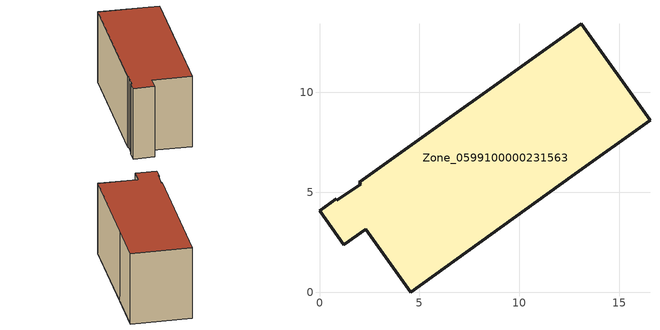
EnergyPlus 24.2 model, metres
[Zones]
Zone_0599100000231563
 floor ground (C_G): 0,4.07 0.83,4.66 0.87,4.6 2.06,5.4 2,5.5 13.09,13.42 16.54,8.6 12.63,5.81 4.56,0 2.31,3.15 1.22,2.36 z0
 wall outside (C_F): 1.22,2.36 2.31,3.15 4.56,0 12.63,5.81 16.54,8.6 13.09,13.42 2,5.5 2.06,5.4 0.87,4.6 0.83,4.66 0,4.07 1.22,2.36 z0:7.45
 roof outside (C_R): 0.83,4.66 0,4.07 1.22,2.36 2.31,3.15 4.56,0 12.63,5.81 16.54,8.6 13.09,13.42 2,5.5 2.06,5.4 0.87,4.6 z7.45
[BUILDING]
Pand.0599100000231563: North Axis=0; Terrain=City; Loads Convergence Tolerance Value=0.04; Temperature Convergence Tolerance Value=0.4; Solar Distribution=FullExterior; Maximum Number of Warmup Days=25; Minimum Number of Warmup Days=1
[Site:Location]
Rotterdam.The.Hague.AP_ZH_NLD Design_Conditions: Latitude=51.96; Longitude=4.45; Time Zone=1; Elevation=-4.5
[SITE:GROUNDTEMPERATURE:BUILDINGSURFACE]
18, 18, 18, 18, 18, 18, 18, 18, 18, 18, 18, 18
[MATERIAL] Thermal Absorptance=0.9; Solar Absorptance=0.7; Visible Absorptance=0.7
Name | Roughness | Thickness | Conductivity | Density | Specific Heat
G.TC.1975-1991 | MediumSmooth | 0.15 | 0.288461 | 540 | 1210
F.TC.1975-1991 | Rough | 0.3 | 0.230769 | 1920 | 840
R.TC.1975-1991 | MediumRough | 0.2 | 0.153846 | 1500 | 1000
[CONSTRUCTION]
C_G: G.TC.1975-1991
C_F: F.TC.1975-1991
C_R: R.TC.1975-1991
[ZONE]
Zone_0599100000231563: Type=1; Multiplier=1; Ceiling Height=Autocalculate; Volume=Autocalculate; Floor Area=autocalculate; Part of Total Floor Area=Yes
[ZONEINFILTRATION:DESIGNFLOWRATE]
Infil_Zone_0599100000231563: Zone or ZoneList or Space or SpaceList=Zone_0599100000231563; Schedule=AlwaysOn; Design Flow Rate Calculation Method=Flow/Area; Flow Rate per Floor Area=0.003; Constant Term Coefficient=1; Temperature Term Coefficient=0; Velocity Term Coefficient=0; Velocity Squared Term Coefficient=0
[HVACTEMPLATE:ZONE:IDEALLOADSAIRSYSTEM]
Zone_0599100000231563: Maximum Heating Supply Air Temperature=50; Minimum Cooling Supply Air Temperature=13; Maximum Heating Supply Air Humidity Ratio=0.0156; Minimum Cooling Supply Air Humidity Ratio=0.0077; Heating Limit=NoLimit; Cooling Limit=NoLimit; Dehumidification Control Type=ConstantSensibleHeatRatio; Cooling Sensible Heat Ratio=0.7; Dehumidification Setpoint=60; Humidification Control Type=None; Humidification Setpoint=30; Outdoor Air Method=None; Outdoor Air Flow Rate per Person=0.00944; Outdoor Air Flow Rate per Zone Floor Area=0; Outdoor Air Flow Rate per Zone=0; Demand Controlled Ventilation Type=None; Outdoor Air Economizer Type=NoEconomizer; Heat Recovery Type=None; Sensible Heat Recovery Effectiveness=0.7; Latent Heat Recovery Effectiveness=0.65
[ZONECONTROL:THERMOSTAT]
ThermostatControl_Zone_0599100000231563: Zone or ZoneList=Zone_0599100000231563; Control Type Schedule=DualSetpointControlType; Control 1=Thermostat_Zone_0599100000231563; Temperature Difference Between Cutout And Setpoint=0
[THERMOSTATSETPOINT:DUALSETPOINT]
Thermostat_Zone_0599100000231563: Heating Setpoint Temperature Schedule=HeatingSetpoint_Zone_0599100000231563; Cooling Setpoint Temperature Schedule=CoolingSetpoint_Zone_0599100000231563
[SCHEDULE:COMPACT]
HeatingSetpoint_Zone_0599100000231563: Through: 12/31, For: AllDays, Until: 24:00, 21
CoolingSetpoint_Zone_0599100000231563: Through: 12/31, For: AllDays, Until: 24:00, 24
DualSetpointControlType: Through: 12/31, For: AllDays, Until: 24:00, 4
AlwaysOn: Through: 12/31, For: AllDays, Until: 24:00, 1
